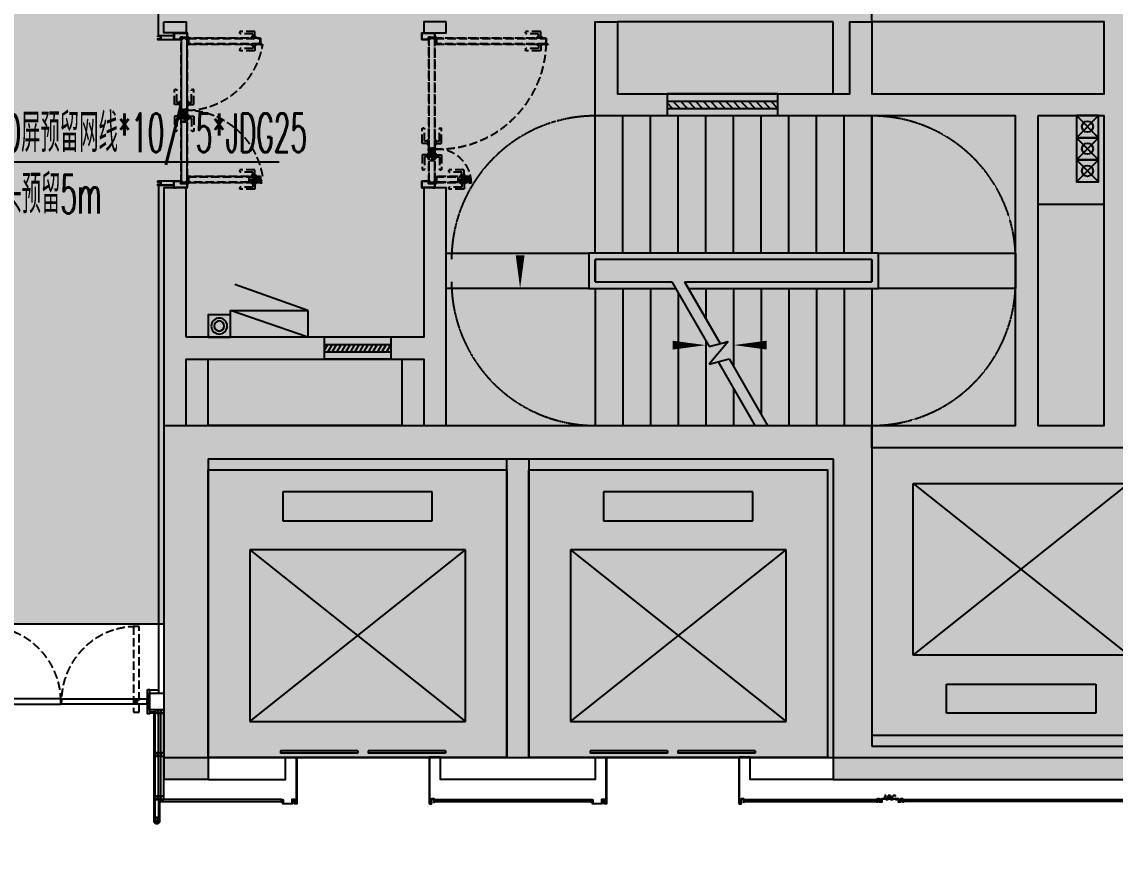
# Model space of a CAD drawing. Extents: x -284868 to 304789, y -137694 to 137894.
# Drawn here: x 268094 to 277979, y -96536 to -88938 of the extents above; entities that cross this region are included whole.
import ezdxf

# ---------------------------------------------------------------- set-up
doc = ezdxf.new("R2010")
doc.units = 0
doc.linetypes.add('DASH', pattern=[0.35, 0.25, -0.1])
doc.layers.get('0').update_dxf_attribs({"linetype": 'CONTINUOUS'})
for name, color, linetype in [('0-墙', 4, 'CONTINUOUS'), ('0-建筑柱体', 251, 'CONTINUOUS'), ('0-消防栓(给排水)', 9, 'CONTINUOUS'), ('0-电梯', 3, 'CONTINUOUS'), ('0-窗', 11, 'CONTINUOUS'), ('0-非设计区域', 251, 'CONTINUOUS'), ('1P-DOOR-门扇', 2, 'CONTINUOUS'), ('1P-DP-门套', 2, 'CONTINUOUS'), ('P-完成面', 42, 'CONTINUOUS'), ('P-平面楼梯', 3, 'CONTINUOUS'), ('P-门扇', 6, 'CONTINUOUS'), ('TEXT_照明_回路标注', 41, 'CONTINUOUS')]:
    doc.layers.add(name, color=color, linetype=linetype)
doc.styles.add('HZ_e', font='simplex.shx', dxfattribs={"width": 0.8, "bigfont": 'hztxt.shx'})
pattern_1 = [(45, (-0.1692, 11.7), (-1.12253, 1.12253), []), (135, (-0.1692, 11.7), (-1.12253, -1.12253), [])]
pattern_2 = [(225, (0.1692, 38.3), (1.12253, -1.12253), []), (315, (0.1692, 38.3), (1.12253, 1.12253), [])]

# ---------------------------------------------------------------- blocks, each defined once
blk = doc.blocks.new('213r5467')
for p, q in [((-90909.2, -260063), (-90909.2, -260325.5)), ((-89559.2, -260063), (-90909.2, -260063)), ((-89559.2, -260325.5), (-89559.2, -260063)), ((-90909.2, -260325.5), (-89559.2, -260325.5)), ((-91209.2, -260588), (-91209.2, -262138)), ((-89259.2, -260588), (-91209.2, -260588)), ((-91209.2, -260588), (-89259.2, -262138)), ((-91209.2, -262138), (-89259.2, -260588)), ((-89259.2, -262138), (-89259.2, -260588)), ((-91209.2, -262138), (-89259.2, -262138))]:
    blk.add_line(p, q)
blk.add_lwpolyline([(-88884.2, -262463), (-91584.2, -262463), (-91584.2, -259863), (-88884.2, -259863), (-88884.2, -262463)])
blk = doc.blocks.new('sgASGHHHH')
for points in [[(-108645.8, -911224), (-109045.8, -910924), (-109045.8, -914124), (-108645.8, -914124)], [(-109045.8, -910924), (-108645.8, -911224), (-102995.8, -911224), (-102645.8, -910924)], [(-102645.8, -910924), (-102995.8, -911224), (-102995.8, -914124), (-102645.8, -913824)], [(-102645.8, -913824), (-102995.8, -914124), (-94145.8, -914124), (-94645.8, -913824)]]:
    blk.add_hatch(color=256).paths.add_polyline_path(points)
at = {"color": 4}
for p, q in [((-109045.8, -910924), (-109045.8, -914124)), ((-109045.8, -910924), (-102645.8, -910924)), ((-102645.8, -910924), (-102645.8, -913824)), ((-108645.8, -911224), (-108645.8, -914124)), ((-108645.8, -911224), (-102995.8, -911224)), ((-102995.8, -911224), (-102995.8, -914124)), ((-102645.8, -913824), (-94645.8, -913824)), ((-108645.8, -914124), (-109045.8, -914124)), ((-102995.8, -914124), (-94145.8, -914124))]:
    blk.add_line(p, q, dxfattribs=at)
blk = doc.blocks.new('A$C10332E08')
for p, q in [((250, 0), (0, 250)), ((250, 250), (0, 0))]:
    blk.add_line(p, q)
blk.add_lwpolyline([(0, 250), (250, 250), (250, 0), (0, 0)], close=True)
blk = doc.blocks.new('A$C2AC726D9')
for centre in [(18999.9, -23250), (18999.9, -23450), (18999.9, -23650)]:
    blk.add_circle(centre, 50)
at = {"xscale": -0.8000000000000087, "yscale": 0.8000000000000087, "zscale": 0.8, "rotation": 90}
for p in [(19099.9, -23150), (19099.9, -23350), (19099.9, -23550)]:
    blk.add_blockref('A$C10332E08', p, dxfattribs=at)
blk = doc.blocks.new('A$C5B4E3DF6')
for p, q in [((0, 240), (-658.7, 476.9)), ((-700, 0), (-700, 240)), ((0, 0), (-700, 240)), ((-700, 240), (0, 240)), ((0, 240), (0, 0)), ((0, 0), (-700, 0))]:
    blk.add_line(p, q)
for points in [[(-700, 240), (-541.4, 498.1), (-398.1, 240)], [(-398.1, 240), (-239.5, 498.1), (-96.1, 240)], [(-700, 0), (-700, 240), (0, 0)]]:
    blk.add_solid(points)
blk = doc.blocks.new('A$C2E9C7AB1')
blk.add_lwpolyline([(-200, 0), (0, 0), (0, -200), (-200, -200)], close=True)
for radius in [72.3, 45.5]:
    blk.add_circle((-100, -100), radius)
blk = doc.blocks.new('A$C3F6147FC')
blk.add_blockref('A$C5B4E3DF6', (1300, 7700))
at = {"xscale": -1, "rotation": 270}
blk.add_blockref('A$C2E9C7AB1', (600, 7900), dxfattribs=at)
blk = doc.blocks.new('$WINLIB2D$00000039')
at = {"color": 0}
for points in [[(-0.5, 0.5), (-0.5, -0.5)], [(0.5, 0.5), (-0.5, 0.5)], [(0.5, -0.5), (0.5, 0.5)], [(-0.5, 0.1667), (0.5, 0.1667)], [(-0.3839, -0.1667), (-0.448, 0.1667)], [(-0.3159, -0.1667), (-0.38, 0.1667)], [(-0.2479, -0.1667), (-0.312, 0.1667)], [(-0.1799, -0.1667), (-0.244, 0.1667)], [(-0.1119, -0.1667), (-0.176, 0.1667)], [(-0.0439, -0.1667), (-0.108, 0.1667)], [(0.0241, -0.1667), (-0.04, 0.1667)], [(0.0921, -0.1667), (0.028, 0.1667)], [(0.16, -0.1667), (0.0959, 0.1667)], [(0.228, -0.1667), (0.1639, 0.1667)], [(0.296, -0.1667), (0.2319, 0.1667)], [(0.364, -0.1667), (0.2999, 0.1667)], [(0.432, -0.1667), (0.3679, 0.1667)], [(0.5, -0.1667), (0.4359, 0.1667)], [(-0.4519, -0.1667), (-0.5, 0.0836)], [(-0.5, -0.1667), (0.5, -0.1667)], [(0.5, -0.5), (-0.5, -0.5)]]:
    blk.add_lwpolyline(points, dxfattribs=at)
blk = doc.blocks.new('$DORLIB2D$00000127')
at = {"color": 0}
for points in [[(-0.5333, 0.7949), (-0.5333, 0.6904)], [(-0.0333, 0.7949), (-0.5333, 0.7949)], [(-0.0333, 0.7949), (-0.0333, 0.6904)], [(0.5333, 0.7949), (0.0333, 0.7949)], [(0.0333, 0.7949), (0.0333, 0.6904)], [(0.5333, 0.7949), (0.5333, 0.6904)], [(-0.0333, 0.6904), (-0.5333, 0.6904)], [(0.5333, 0.6904), (0.0333, 0.6904)], [(0.5, 0.5), (-0.5, 0.5)]]:
    blk.add_lwpolyline(points, dxfattribs=at)
blk = doc.blocks.new('A$C00a7c3ed')
for p, q in [((-3800, -1240), (-3800, 0)), ((-3550, -1240), (-3550, 0)), ((-3300, -1240), (-3300, 0)), ((-3050, -1240), (-3050, 0)), ((-2800, -1240), (-2800, 0)), ((-2550, -1240), (-2550, 0)), ((-2300, -1240), (-2300, 0)), ((-2050, -1240), (-2050, 0)), ((-1800, -1240), (-1800, 0)), ((-1550, -1240), (-1550, 0)), ((-1300, -1240), (-1300, 0)), ((-1300, 0), (-1300, -1240)), ((-3860, -1240), (-3860, -1560)), ((-1240, -1240), (-3860, -1240)), ((-1240, -1560), (-1240, -1240)), ((-1300, -1300), (-3800, -1300)), ((-3800, -1300), (-3800, -1500)), ((-1300, -1300), (-3800, -1300)), ((-3800, -1500), (-3800, -1300)), ((-1300, -1500), (-1300, -1300)), ((-1300, -1300), (-1300, -1500)), ((-3860, -1560), (-3073.4, -1560)), ((-3800, -1500), (-3108, -1500)), ((-3800, -1500), (-3108, -1500)), ((-3800, -1560), (-3800, -2800)), ((-3550, -1560), (-3550, -2800)), ((-3300, -1560), (-3300, -2800)), ((-3108, -1500), (-2769.9, -2085.6)), ((-2992.5, -1500), (-1300, -1500)), ((-2992.5, -1500), (-2669.9, -2058.8)), ((-2992.5, -1500), (-1300, -1500)), ((-2957.9, -1560), (-1240, -1560)), ((-2800, -1560), (-2800, -1833.5)), ((-2550, -1560), (-2550, -2266.5)), ((-2300, -1560), (-2300, -2699.5)), ((-2050, -1560), (-2050, -2800)), ((-1800, -1560), (-1800, -2800)), ((-1550, -1560), (-1550, -2800)), ((-1300, -1560), (-1300, -2800)), ((-1300, -1560), (-1300, -2800)), ((-3050, -1600.5), (-3050, -2800)), ((-2800, -2033.5), (-2800, -2800)), ((-2597.6, -2039.4), (-2770.5, -2245.5)), ((-2769.9, -2085.6), (-2597.6, -2039.4)), ((-2770.5, -2245.5), (-2590.1, -2197.1)), ((-2690.1, -2223.9), (-2357.5, -2800)), ((-2590.1, -2197.1), (-2242, -2800)), ((-2550, -2466.5), (-2550, -2800))]:
    blk.add_line(p, q)
at = {"linetype": 'DASH'}
for points in [[(-3800, 0, 0.414206), (-5100, -1300)], [(-1300, 0, -0.414214), (0, -1300)], [(-3800, -2800, -0.41422), (-5100, -1500)], [(-1300, -2800, 0.414214), (0, -1500)]]:
    blk.add_lwpolyline(points, format="xyb", dxfattribs=at)
for points in [[(-3925, -650, 0, 0, 0), (-604.2, -650, 0, 0, 0), (-604.2, -2072.6, 0, 0, 0), (-2550, -2072.6, 0, 80, 0), (-2250, -2072.6, 0, 0, 0)], [(-4480, -1147.5, 0, 0, 0), (-4480, -1560, 0, 80, 0), (-4480, -1260, 0, 0, 0)], [(-3925, -2073.2, 0, 0, 0), (-2800, -2073.2, 0, 80, 0), (-3100, -2073.2, 0, 0, 0)]]:
    blk.add_lwpolyline(points, format="xyseb")
for points in [[(-5150, -1240), (-3860, -1240), (-3860, -1560), (-5150, -1560)], [(-1240, -1240), (0, -1240), (0, -1560), (-1240, -1560)]]:
    blk.add_lwpolyline(points, close=True)
blk = doc.blocks.new('A$C7A304ED9')
at = {"linetype": 'DASH', "ltscale": 0.1}
for p, q in [((-50, 28.5), (50, -1.5)), ((50, 28.5), (-50, -1.5))]:
    blk.add_line(p, q, dxfattribs=at)
blk.add_lwpolyline([(120, -26.5), (120, -31.5), (115, -31.5), (115, -1.5), (95, -1.5), (95, -31.5), (75, -31.5), (75, -1.5), (-75, -1.5), (-75, -31.5), (-95, -31.5), (-95, -1.5), (-115, -1.5), (-115, -31.5), (-120, -31.5), (-120, -26.5), (-118.5, -26.5), (-118.5, -30), (-116.5, -30), (-116.5, 0), (-93.5, 0), (-93.5, -30), (-76.5, -30), (-76.5, 0), (76.5, 0), (76.5, -30), (93.5, -30), (93.5, 0), (116.5, 0), (116.5, -30), (118.5, -30), (118.5, -26.5), (120, -26.5)])
for points in [[(-50, -1.5), (50, -1.5), (50, 28.5), (-50, 28.5)], [(-60, -6.5), (60, -6.5), (60, -1.5), (-60, -1.5)]]:
    blk.add_lwpolyline(points, close=True, dxfattribs=at)
blk = doc.blocks.new('A$C611527F21')
h = blk.add_hatch(color=7)
h.dxf.hatch_style = 1
h.set_gradient(color1=(255, 255, 255), color2=(255, 255, 0), tint=1, name='CYLINDER')
h.paths.add_polyline_path([(1340, -405), (1340, -380), (1320, -380), (1320, -406), (1325, -410), (1335, -410)])
for points in [[(60, -375), (60, -405), (55, -405), (55, -400), (56.5, -400), (56.5, -403.5), (58.5, -403.5), (58.5, -373.5), (81.5, -373.5), (81.5, -418.5), (98.5, -418.5), (98.5, 0), (0, 0), (0, 1.5), (100, 1.5), (100, -420), (80, -420), (80, -375), (60, -375)], [(1438.5, -400), (1438.5, -403.5), (1436.5, -403.5), (1436.5, -383.5), (1423.5, -383.5), (1423.5, -418.5), (1341.5, -418.5), (1341.5, -378.5), (1318.5, -378.5), (1318.5, -418.5), (1301.5, -418.5), (1301.5, 0), (1400, 0), (1400, 1.5), (1300, 1.5), (1300, -420), (1320, -420), (1320, -380), (1340, -380), (1340, -420), (1425, -420), (1425, -385), (1435, -385), (1435, -405), (1440, -405), (1440, -400), (1438.5, -400)]]:
    blk.add_lwpolyline(points)
blk.add_lwpolyline([(1340, -405), (1340, -380), (1320, -380), (1320, -406), (1325, -410), (1335, -410)], close=True)
blk = doc.blocks.new('A$C612A7C51')
for p, q in [((0.2, 34.9), (2.5, 34.9)), ((0.2, 34.9), (0.2, -1.2)), ((2.5, 34.9), (2.5, -1.2)), ((0.2, -1.2), (0.6, -3.1))]:
    blk.add_line(p, q)
for centre, radius, start, end in [((1.4, -6.7), 5.62, 101.53696, 78.46304), ((1.4, -6.7), 3.75, 100.86771, 85.47503), ((3.5, -0.1), 3.43, 199.35235, 238.0625)]:
    blk.add_arc(centre, radius, start, end)
blk = doc.blocks.new('A$C46293241')
at = {"layer": '1P-DP-门套'}
h = blk.add_hatch(dxfattribs=at)
h.set_pattern_fill('ANSI37', color=8, scale=0.3, style=0)
h.set_pattern_definition([(45, (-55.7338, 55.9993), (-0.67352, 0.67352), []), (135, (-55.7338, 55.9993), (-0.67352, -0.67352), [])])
h.paths.add_polyline_path([(-44.4, 58), (-44.4, 56), (-55.7, 56), (-55.7, 58)])
h = blk.add_hatch(dxfattribs=at)
h.set_pattern_fill('ANSI37', color=8, scale=0.3, style=0)
h.set_pattern_definition([(45, (-40.75, 41.9725), (-0.67352, 0.67352), []), (135, (-40.75, 41.9725), (-0.67352, -0.67352), [])])
h.paths.add_polyline_path([(-38.7, 42), (-40.7, 42), (-40.7, 56.7), (-38.7, 56.7)])
at = {"layer": '1P-DP-门套', "color": 8}
for points in [[(-44.4, 58), (-44.4, 56), (-55.7, 56), (-55.7, 58)], [(-38.7, 42), (-40.7, 42), (-40.7, 56.7), (-38.7, 56.7)]]:
    blk.add_lwpolyline(points, close=True, dxfattribs=at)
at = {"layer": 'P-完成面'}
blk.add_lwpolyline([(-39.3, 40.1, 0.238815), (-38.7, 41.1), (-38.7, 58), (-60, 58), (-60, 120), (0, 120), (0, 100), (-1.2, 100), (-1.2, 118.8), (-58.8, 118.8), (-58.8, 59.2), (-37.5, 59.2), (-37.5, 40.5, -0.238815), (-38.1, 39.5), (-38.2, 39.4, 0.238815), (-38.7, 38.4), (-38.7, 1.2), (-1.2, 1.2), (-1.2, 20), (0, 20), (0, 0), (-39.9, 0), (-39.9, 39, -0.238815), (-39.4, 40), (-39.3, 40.1)], format="xyb", dxfattribs=at)
blk.add_lwpolyline([(-3.2, 113.6), (-1.2, 113.6), (-1.2, 5.6), (-3.2, 5.6)], close=True, dxfattribs=at)
blk = doc.blocks.new('A$C31043D8C')
at = {"layer": 'P-门扇', "color": 251, "linetype": 'DASH', "ltscale": 300}
for p, q in [((-25, 0), (-25, -6)), ((-25, 0), (25, 0)), ((25, 0), (25, -6)), ((-23, -8), (23, -8)), ((-10, -8), (-10, -55)), ((-5, -60), (122, -60)), ((10, -8), (10, -40)), ((10, -40), (122, -40)), ((127, -45), (127, -55))]:
    blk.add_line(p, q, dxfattribs=at)
for centre, radius, start, end in [((-23, -6), 2, 180, 270), ((-5, -55), 5, 180, 270), ((23, -6), 2, 270, 0), ((122, -45), 5, 0, 90), ((122, -55), 5, 270, 0)]:
    blk.add_arc(centre, radius, start, end, dxfattribs=at)
blk = doc.blocks.new('*U269')
at = {"layer": 'P-门扇', "linetype": 'DASH', "ltscale": 300}
h = blk.add_hatch(dxfattribs=at)
h.set_pattern_fill('ANSI37', color=251, scale=0.5, style=0)
h.set_pattern_definition(pattern_1)
h.paths.add_polyline_path([(2.3, 11.7), (2.3, 41.7), (-0.2, 41.7), (-0.2, 11.7)])
h = blk.add_hatch(dxfattribs=at)
h.set_pattern_fill('ANSI37', color=251, scale=0.2, style=0)
h.set_pattern_definition([(45, (657.35, 55.1438), (-0.449013, 0.449013), []), (135, (657.35, 55.1438), (-0.449013, -0.449013), [])])
h.paths.add_polyline_path([(657.4, 56), (669.3, 56), (669.3, 55.1), (657.4, 55.1)])
at = {"layer": 'P-门扇', "color": 251, "linetype": 'DASH', "ltscale": 300}
for points in [[(2.3, 11.7), (2.3, 41.7), (-0.2, 41.7), (-0.2, 11.7)], [(0.8, 54.2), (654.7, 54.2), (654.7, 51.2), (0.8, 51.2)], [(0.8, 3.8), (654.7, 3.8), (654.7, 0.8), (0.8, 0.8)], [(657.4, 56), (669.3, 56), (669.3, 55.1), (657.4, 55.1)]]:
    blk.add_lwpolyline(points, close=True, dxfattribs=at)
for points in [[(654.7, 57.6), (654.7, 0.8), (0.8, 0.8), (0.8, 10.8), (3.3, 10.8), (3.3, 24.1), (2.4, 24.1), (2.4, 11.6), (0, 11.6), (0, 0), (655.5, 0), (655.5, 56.8), (671.2, 56.8, 0.995191), (671.2, 57.6), (653.4, 57.6, 0.414214), (653.2, 57.4), (653.2, 55.2, -0.414214), (652.2, 54.2), (0.8, 54.2), (0.8, 42.5), (3.3, 42.5), (3.3, 24.2), (2.4, 24.2), (2.4, 41.8), (0, 41.8), (0, 55), (652.2, 55, 0.414214), (652.4, 55.2), (652.4, 57.4, -0.414214), (653.4, 58.4), (671.1, 58.4, -1), (671.2, 56), (657.4, 56), (657.4, 56.8)], [(6.5, 5), (19.8, 5), (19.8, 3.8), (19.8, 5), (6.5, 5, -0.414214), (6, 5.5), (6, 49.5, -0.414214), (6.5, 50), (19.8, 50), (19.8, 51.2), (6.5, 51.2, 0.414214), (4.8, 49.5), (4.8, 5.8, 0.414214), (6.8, 3.8), (19.8, 3.8)], [(651.4, 5), (638.2, 5), (638.2, 3.8), (638.2, 5), (651.4, 5, 0.414214), (652, 5.5), (652, 49.5, 0.414214), (651.4, 50), (638.2, 50), (638.2, 51.2), (651.4, 51.2, -0.414214), (653.2, 49.5), (653.2, 5.8, -0.414214), (651.1, 3.8), (638.2, 3.8)]]:
    blk.add_lwpolyline(points, format="xyb", dxfattribs=at)
at = {"layer": '1P-DOOR-门扇', "color": 8, "linetype": 'ByBlock', "rotation": 180}
blk.add_blockref('A$C31043D8C', (595.4, 55), dxfattribs=at)
at = {"layer": '1P-DOOR-门扇', "color": 8, "linetype": 'ByBlock', "xscale": -1}
blk.add_blockref('A$C31043D8C', (595.4, 0), dxfattribs=at)
blk = doc.blocks.new('*U270')
at = {"layer": 'P-门扇', "linetype": 'DASH', "ltscale": 300}
h = blk.add_hatch(dxfattribs=at)
h.set_pattern_fill('ANSI37', color=251, scale=0.5, style=0)
h.set_pattern_definition(pattern_1)
h.paths.add_polyline_path([(2.3, 11.7), (2.3, 41.7), (-0.2, 41.7), (-0.2, 11.7)])
h = blk.add_hatch(dxfattribs=at)
h.set_pattern_fill('ANSI37', color=251, scale=0.2, style=0)
h.set_pattern_definition([(45, (657.4896, 55.1438), (-0.449013, 0.449013), []), (135, (657.4896, 55.1438), (-0.449013, -0.449013), [])])
h.paths.add_polyline_path([(657.5, 56), (669.5, 56), (669.5, 55.1), (657.5, 55.1)])
at = {"layer": 'P-门扇', "color": 251, "linetype": 'DASH', "ltscale": 300}
for points in [[(2.3, 11.7), (2.3, 41.7), (-0.2, 41.7), (-0.2, 11.7)], [(0.8, 54.2), (654.8, 54.2), (654.8, 51.2), (0.8, 51.2)], [(0.8, 3.8), (654.8, 3.8), (654.8, 0.8), (0.8, 0.8)], [(657.5, 56), (669.5, 56), (669.5, 55.1), (657.5, 55.1)]]:
    blk.add_lwpolyline(points, close=True, dxfattribs=at)
for points in [[(654.8, 57.6), (654.8, 0.8), (0.8, 0.8), (0.8, 10.8), (3.3, 10.8), (3.3, 24.1), (2.4, 24.1), (2.4, 11.6), (0, 11.6), (0, 0), (655.6, 0), (655.6, 56.8), (671.3, 56.8, 0.995191), (671.3, 57.6), (653.5, 57.6, 0.414214), (653.3, 57.4), (653.3, 55.2, -0.414214), (652.3, 54.2), (0.8, 54.2), (0.8, 42.5), (3.3, 42.5), (3.3, 24.2), (2.4, 24.2), (2.4, 41.8), (0, 41.8), (0, 55), (652.3, 55, 0.414214), (652.5, 55.2), (652.5, 57.4, -0.414214), (653.5, 58.4), (671.3, 58.4, -1), (671.3, 56), (657.5, 56), (657.5, 56.8)], [(6.5, 5), (19.8, 5), (19.8, 3.8), (19.8, 5), (6.5, 5, -0.414214), (6, 5.5), (6, 49.5, -0.414214), (6.5, 50), (19.8, 50), (19.8, 51.2), (6.5, 51.2, 0.414214), (4.8, 49.5), (4.8, 5.8, 0.414214), (6.8, 3.8), (19.8, 3.8)], [(651.6, 5), (638.3, 5), (638.3, 3.8), (638.3, 5), (651.6, 5, 0.414214), (652.1, 5.5), (652.1, 49.5, 0.414214), (651.6, 50), (638.3, 50), (638.3, 51.2), (651.6, 51.2, -0.414214), (653.3, 49.5), (653.3, 5.8, -0.414214), (651.3, 3.8), (638.3, 3.8)]]:
    blk.add_lwpolyline(points, format="xyb", dxfattribs=at)
at = {"layer": '1P-DOOR-门扇', "color": 8, "linetype": 'ByBlock', "rotation": 180}
blk.add_blockref('A$C31043D8C', (595.6, 55), dxfattribs=at)
at = {"layer": '1P-DOOR-门扇', "color": 8, "linetype": 'ByBlock', "xscale": -1}
blk.add_blockref('A$C31043D8C', (595.6, 0), dxfattribs=at)
blk = doc.blocks.new('A$C0AC0499D')
at = {"layer": 'P-门扇', "color": 251, "linetype": 'DASH', "ltscale": 300}
for p, q in [((0, 6), (-12, 6)), ((-12, 4), (-12, 6)), ((-12, 4), (0, -6)), ((0, -10), (0, 10)), ((0, 10), (3, 10)), ((3, -10), (3, 10)), ((3, 8), (88, 8)), ((88, 8), (88, -8)), ((98.8, 0), (-13.9, 0)), ((-4, 0), (0, 0)), ((3, -10), (0, -10)), ((2, 0), (1.2, 0)), ((3, -8), (88, -8))]:
    blk.add_line(p, q, dxfattribs=at)
blk = doc.blocks.new('A$C6733057F')
at = {"layer": 'P-门扇', "color": 251, "linetype": 'DASH', "ltscale": 300}
blk.add_line((102.6, -21.2), (102.6, 21.2), dxfattribs=at)
for points in [[(3.5, 13.9), (102.6, 13.9), (102.6, -14.1), (3.5, -14.1)], [(3.5, 12.4), (101.1, 12.4), (101.1, -12.6), (3.5, -12.6)]]:
    blk.add_lwpolyline(points, dxfattribs=at)
at = {"layer": '1P-DOOR-门扇', "color": 8}
blk.add_blockref('A$C31043D8C', (60, -25), dxfattribs=at)
at = {"layer": 'P-门扇', "color": 251, "linetype": 'DASH', "ltscale": 300, "extrusion": (0, 0, -1), "zscale": -1, "rotation": 180}
blk.add_blockref('A$C0AC0499D', (0, 0), dxfattribs=at)
blk = doc.blocks.new('*U267')
at = {"layer": 'P-门扇', "linetype": 'DASH', "ltscale": 300}
h = blk.add_hatch(dxfattribs=at)
h.set_pattern_fill('ANSI37', color=251, scale=0.5, angle=180, style=0)
h.set_pattern_definition(pattern_2)
h.paths.add_polyline_path([(-2.3, 38.3), (-2.3, 8.3), (0.2, 8.3), (0.2, 38.3)])
h = blk.add_hatch(dxfattribs=at)
h.set_pattern_fill('ANSI37', color=251, scale=0.2, angle=180, style=0)
h.set_pattern_definition([(225, (-657.4896, -5.1438), (0.449013, -0.449013), []), (315, (-657.4896, -5.1438), (0.449013, 0.449013), [])])
h.paths.add_polyline_path([(-657.5, -6), (-669.5, -6), (-669.5, -5.1), (-657.5, -5.1)])
at = {"layer": 'P-门扇', "color": 251, "linetype": 'DASH', "ltscale": 300}
for points in [[(-654.8, -7.6), (-654.8, 49.2), (-0.8, 49.2), (-0.8, 39.2), (-3.3, 39.2), (-3.3, 25.9), (-2.4, 25.9), (-2.4, 38.4), (0, 38.4), (0, 50), (-655.6, 50), (-655.6, -6.8), (-671.3, -6.8, 0.995191), (-671.3, -7.6), (-653.5, -7.6, 0.414214), (-653.3, -7.4), (-653.3, -5.2, -0.414214), (-652.3, -4.2), (-0.8, -4.2), (-0.8, 7.5), (-3.3, 7.5), (-3.3, 25.8), (-2.4, 25.8), (-2.4, 8.2), (0, 8.2), (0, -5), (-652.3, -5, 0.414214), (-652.5, -5.2), (-652.5, -7.4, -0.414214), (-653.5, -8.4), (-671.3, -8.4, -1), (-671.3, -6), (-657.5, -6), (-657.5, -6.8)], [(-651.6, 45), (-638.3, 45), (-638.3, 46.2), (-638.3, 45), (-651.6, 45, 0.414214), (-652.1, 44.5), (-652.1, 0.5, 0.414214), (-651.6, 0), (-638.3, 0), (-638.3, -1.2), (-651.6, -1.2, -0.414214), (-653.3, 0.5), (-653.3, 44.2, -0.414214), (-651.3, 46.2), (-638.3, 46.2)], [(-6.5, 45), (-19.8, 45), (-19.8, 46.2), (-19.8, 45), (-6.5, 45, -0.414214), (-6, 44.5), (-6, 0.5, -0.414214), (-6.5, 0), (-19.8, 0), (-19.8, -1.2), (-6.5, -1.2, 0.414214), (-4.8, 0.5), (-4.8, 44.2, 0.414214), (-6.8, 46.2), (-19.8, 46.2)]]:
    blk.add_lwpolyline(points, format="xyb", dxfattribs=at)
for points in [[(-0.8, 46.2), (-654.8, 46.2), (-654.8, 49.2), (-0.8, 49.2)], [(-2.3, 38.3), (-2.3, 8.3), (0.2, 8.3), (0.2, 38.3)], [(-657.5, -6), (-669.5, -6), (-669.5, -5.1), (-657.5, -5.1)], [(-0.8, -4.2), (-654.8, -4.2), (-654.8, -1.2), (-0.8, -1.2)]]:
    blk.add_lwpolyline(points, close=True, dxfattribs=at)
at = {"layer": 'P-门扇', "color": 251, "linetype": 'DASH', "ltscale": 300, "extrusion": (0, 0, -1), "zscale": -1, "rotation": 180}
blk.add_blockref('A$C31043D8C', (595.6, 50), dxfattribs=at)
at = {"layer": 'P-门扇', "color": 251, "linetype": 'DASH', "ltscale": 300}
blk.add_blockref('A$C6733057F', (-655.6, 20), dxfattribs=at)
blk = doc.blocks.new('*U268')
at = {"layer": 'P-门扇', "linetype": 'DASH', "ltscale": 300}
h = blk.add_hatch(dxfattribs=at)
h.set_pattern_fill('ANSI37', color=251, scale=0.5, angle=180, style=0)
h.set_pattern_definition(pattern_2)
h.paths.add_polyline_path([(-2.3, 38.3), (-2.3, 8.3), (0.2, 8.3), (0.2, 38.3)])
h = blk.add_hatch(dxfattribs=at)
h.set_pattern_fill('ANSI37', color=251, scale=0.2, angle=180, style=0)
h.set_pattern_definition([(225, (-657.35, -5.1438), (0.449013, -0.449013), []), (315, (-657.35, -5.1438), (0.449013, 0.449013), [])])
h.paths.add_polyline_path([(-657.4, -6), (-669.3, -6), (-669.3, -5.1), (-657.4, -5.1)])
at = {"layer": 'P-门扇', "color": 251, "linetype": 'DASH', "ltscale": 300}
for points in [[(-654.7, -7.6), (-654.7, 49.2), (-0.8, 49.2), (-0.8, 39.2), (-3.3, 39.2), (-3.3, 25.9), (-2.4, 25.9), (-2.4, 38.4), (0, 38.4), (0, 50), (-655.5, 50), (-655.5, -6.8), (-671.2, -6.8, 0.995191), (-671.2, -7.6), (-653.4, -7.6, 0.414214), (-653.2, -7.4), (-653.2, -5.2, -0.414214), (-652.2, -4.2), (-0.8, -4.2), (-0.8, 7.5), (-3.3, 7.5), (-3.3, 25.8), (-2.4, 25.8), (-2.4, 8.2), (0, 8.2), (0, -5), (-652.2, -5, 0.414214), (-652.4, -5.2), (-652.4, -7.4, -0.414214), (-653.4, -8.4), (-671.1, -8.4, -1), (-671.2, -6), (-657.4, -6), (-657.4, -6.8)], [(-651.5, 45), (-638.2, 45), (-638.2, 46.2), (-638.2, 45), (-651.5, 45, 0.414214), (-652, 44.5), (-652, 0.5, 0.414214), (-651.5, 0), (-638.2, 0), (-638.2, -1.2), (-651.5, -1.2, -0.414214), (-653.2, 0.5), (-653.2, 44.2, -0.414214), (-651.2, 46.2), (-638.2, 46.2)], [(-6.5, 45), (-19.8, 45), (-19.8, 46.2), (-19.8, 45), (-6.5, 45, -0.414214), (-6, 44.5), (-6, 0.5, -0.414214), (-6.5, 0), (-19.8, 0), (-19.8, -1.2), (-6.5, -1.2, 0.414214), (-4.8, 0.5), (-4.8, 44.2, 0.414214), (-6.8, 46.2), (-19.8, 46.2)]]:
    blk.add_lwpolyline(points, format="xyb", dxfattribs=at)
for points in [[(-0.8, 46.2), (-654.7, 46.2), (-654.7, 49.2), (-0.8, 49.2)], [(-2.3, 38.3), (-2.3, 8.3), (0.2, 8.3), (0.2, 38.3)], [(-657.4, -6), (-669.3, -6), (-669.3, -5.1), (-657.4, -5.1)], [(-0.8, -4.2), (-654.7, -4.2), (-654.7, -1.2), (-0.8, -1.2)]]:
    blk.add_lwpolyline(points, close=True, dxfattribs=at)
at = {"layer": 'P-门扇', "color": 251, "linetype": 'DASH', "ltscale": 300, "extrusion": (0, 0, -1), "zscale": -1, "rotation": 180}
blk.add_blockref('A$C31043D8C', (595.5, 50), dxfattribs=at)
at = {"layer": 'P-门扇', "color": 251, "linetype": 'DASH', "ltscale": 300}
blk.add_blockref('A$C6733057F', (-655.5, 20), dxfattribs=at)
blk = doc.blocks.new('*U277')
at = {"layer": 'P-门扇', "linetype": 'DASH', "ltscale": 300}
h = blk.add_hatch(dxfattribs=at)
h.set_pattern_fill('ANSI37', color=251, scale=0.5, style=0)
h.set_pattern_definition(pattern_1)
h.paths.add_polyline_path([(2.3, 11.7), (2.3, 41.7), (-0.2, 41.7), (-0.2, 11.7)])
h = blk.add_hatch(dxfattribs=at)
h.set_pattern_fill('ANSI37', color=251, scale=0.2, style=0)
h.set_pattern_definition([(45, (1001.9, 55.1438), (-0.449013, 0.449013), []), (135, (1001.9, 55.1438), (-0.449013, -0.449013), [])])
h.paths.add_polyline_path([(1001.9, 56), (1013.9, 56), (1013.9, 55.1), (1001.9, 55.1)])
at = {"layer": 'P-门扇', "color": 251, "linetype": 'DASH', "ltscale": 300}
for points in [[(2.3, 11.7), (2.3, 41.7), (-0.2, 41.7), (-0.2, 11.7)], [(0.8, 54.2), (999.2, 54.2), (999.2, 51.2), (0.8, 51.2)], [(0.8, 3.8), (999.2, 3.8), (999.2, 0.8), (0.8, 0.8)], [(1001.9, 56), (1013.9, 56), (1013.9, 55.1), (1001.9, 55.1)]]:
    blk.add_lwpolyline(points, close=True, dxfattribs=at)
for points in [[(999.2, 57.6), (999.2, 0.8), (0.8, 0.8), (0.8, 10.8), (3.3, 10.8), (3.3, 24.1), (2.4, 24.1), (2.4, 11.6), (0, 11.6), (0, 0), (1000, 0), (1000, 56.8), (1015.7, 56.8, 0.995191), (1015.7, 57.6), (997.9, 57.6, 0.414214), (997.7, 57.4), (997.7, 55.2, -0.414214), (996.7, 54.2), (0.8, 54.2), (0.8, 42.5), (3.3, 42.5), (3.3, 24.2), (2.4, 24.2), (2.4, 41.8), (0, 41.8), (0, 55), (996.7, 55, 0.414214), (996.9, 55.2), (996.9, 57.4, -0.414214), (997.9, 58.4), (1015.7, 58.4, -1), (1015.7, 56), (1001.9, 56), (1001.9, 56.8)], [(6.5, 5), (19.8, 5), (19.8, 3.8), (19.8, 5), (6.5, 5, -0.414214), (6, 5.5), (6, 49.5, -0.414214), (6.5, 50), (19.8, 50), (19.8, 51.2), (6.5, 51.2, 0.414214), (4.8, 49.5), (4.8, 5.8, 0.414214), (6.8, 3.8), (19.8, 3.8)], [(996, 5), (982.7, 5), (982.7, 3.8), (982.7, 5), (996, 5, 0.414214), (996.5, 5.5), (996.5, 49.5, 0.414214), (996, 50), (982.7, 50), (982.7, 51.2), (996, 51.2, -0.414214), (997.7, 49.5), (997.7, 5.8, -0.414214), (995.7, 3.8), (982.7, 3.8)]]:
    blk.add_lwpolyline(points, format="xyb", dxfattribs=at)
at = {"layer": '1P-DOOR-门扇', "color": 8, "linetype": 'ByBlock', "rotation": 180}
blk.add_blockref('A$C31043D8C', (940, 55), dxfattribs=at)
at = {"layer": '1P-DOOR-门扇', "color": 8, "linetype": 'ByBlock', "xscale": -1}
blk.add_blockref('A$C31043D8C', (940, 0), dxfattribs=at)
blk = doc.blocks.new('*U278')
at = {"layer": 'P-门扇', "linetype": 'DASH', "ltscale": 300}
h = blk.add_hatch(dxfattribs=at)
h.set_pattern_fill('ANSI37', color=251, scale=0.5, style=0)
h.set_pattern_definition(pattern_1)
h.paths.add_polyline_path([(2.3, 11.7), (2.3, 41.7), (-0.2, 41.7), (-0.2, 11.7)])
h = blk.add_hatch(dxfattribs=at)
h.set_pattern_fill('ANSI37', color=251, scale=0.2, style=0)
h.set_pattern_definition([(45, (1007.4888, 55.1438), (-0.449013, 0.449013), []), (135, (1007.4888, 55.1438), (-0.449013, -0.449013), [])])
h.paths.add_polyline_path([(1007.5, 56), (1019.5, 56), (1019.5, 55.1), (1007.5, 55.1)])
at = {"layer": 'P-门扇', "color": 251, "linetype": 'DASH', "ltscale": 300}
for points in [[(2.3, 11.7), (2.3, 41.7), (-0.2, 41.7), (-0.2, 11.7)], [(0.8, 54.2), (1004.8, 54.2), (1004.8, 51.2), (0.8, 51.2)], [(0.8, 3.8), (1004.8, 3.8), (1004.8, 0.8), (0.8, 0.8)], [(1007.5, 56), (1019.5, 56), (1019.5, 55.1), (1007.5, 55.1)]]:
    blk.add_lwpolyline(points, close=True, dxfattribs=at)
for points in [[(1004.8, 57.6), (1004.8, 0.8), (0.8, 0.8), (0.8, 10.8), (3.3, 10.8), (3.3, 24.1), (2.4, 24.1), (2.4, 11.6), (0, 11.6), (0, 0), (1005.6, 0), (1005.6, 56.8), (1021.3, 56.8, 0.995191), (1021.3, 57.6), (1003.5, 57.6, 0.414214), (1003.3, 57.4), (1003.3, 55.2, -0.414214), (1002.3, 54.2), (0.8, 54.2), (0.8, 42.5), (3.3, 42.5), (3.3, 24.2), (2.4, 24.2), (2.4, 41.8), (0, 41.8), (0, 55), (1002.3, 55, 0.414214), (1002.5, 55.2), (1002.5, 57.4, -0.414214), (1003.5, 58.4), (1021.3, 58.4, -1), (1021.3, 56), (1007.5, 56), (1007.5, 56.8)], [(6.5, 5), (19.8, 5), (19.8, 3.8), (19.8, 5), (6.5, 5, -0.414214), (6, 5.5), (6, 49.5, -0.414214), (6.5, 50), (19.8, 50), (19.8, 51.2), (6.5, 51.2, 0.414214), (4.8, 49.5), (4.8, 5.8, 0.414214), (6.8, 3.8), (19.8, 3.8)], [(1001.6, 5), (988.3, 5), (988.3, 3.8), (988.3, 5), (1001.6, 5, 0.414214), (1002.1, 5.5), (1002.1, 49.5, 0.414214), (1001.6, 50), (988.3, 50), (988.3, 51.2), (1001.6, 51.2, -0.414214), (1003.3, 49.5), (1003.3, 5.8, -0.414214), (1001.3, 3.8), (988.3, 3.8)]]:
    blk.add_lwpolyline(points, format="xyb", dxfattribs=at)
at = {"layer": '1P-DOOR-门扇', "color": 8, "linetype": 'ByBlock', "rotation": 180}
blk.add_blockref('A$C31043D8C', (945.6, 55), dxfattribs=at)
at = {"layer": '1P-DOOR-门扇', "color": 8, "linetype": 'ByBlock', "xscale": -1}
blk.add_blockref('A$C31043D8C', (945.6, 0), dxfattribs=at)
blk = doc.blocks.new('*U279')
at = {"layer": 'P-门扇', "linetype": 'DASH', "ltscale": 300}
h = blk.add_hatch(dxfattribs=at)
h.set_pattern_fill('ANSI37', color=251, scale=0.5, angle=180, style=0)
h.set_pattern_definition(pattern_2)
h.paths.add_polyline_path([(-2.3, 38.3), (-2.3, 8.3), (0.2, 8.3), (0.2, 38.3)])
h = blk.add_hatch(dxfattribs=at)
h.set_pattern_fill('ANSI37', color=251, scale=0.2, angle=180, style=0)
h.set_pattern_definition([(225, (-307.4904, -5.1438), (0.449013, -0.449013), []), (315, (-307.4904, -5.1438), (0.449013, 0.449013), [])])
h.paths.add_polyline_path([(-307.5, -6), (-319.5, -6), (-319.5, -5.1), (-307.5, -5.1)])
at = {"layer": 'P-门扇', "color": 251, "linetype": 'DASH', "ltscale": 300}
for points in [[(-304.8, -7.6), (-304.8, 49.2), (-0.8, 49.2), (-0.8, 39.2), (-3.3, 39.2), (-3.3, 25.9), (-2.4, 25.9), (-2.4, 38.4), (0, 38.4), (0, 50), (-305.6, 50), (-305.6, -6.8), (-321.3, -6.8, 0.995191), (-321.3, -7.6), (-303.5, -7.6, 0.414214), (-303.3, -7.4), (-303.3, -5.2, -0.414214), (-302.3, -4.2), (-0.8, -4.2), (-0.8, 7.5), (-3.3, 7.5), (-3.3, 25.8), (-2.4, 25.8), (-2.4, 8.2), (0, 8.2), (0, -5), (-302.3, -5, 0.414214), (-302.5, -5.2), (-302.5, -7.4, -0.414214), (-303.5, -8.4), (-321.3, -8.4, -1), (-321.3, -6), (-307.5, -6), (-307.5, -6.8)], [(-301.6, 45), (-288.3, 45), (-288.3, 46.2), (-288.3, 45), (-301.6, 45, 0.414214), (-302.1, 44.5), (-302.1, 0.5, 0.414214), (-301.6, 0), (-288.3, 0), (-288.3, -1.2), (-301.6, -1.2, -0.414214), (-303.3, 0.5), (-303.3, 44.2, -0.414214), (-301.3, 46.2), (-288.3, 46.2)], [(-6.5, 45), (-19.8, 45), (-19.8, 46.2), (-19.8, 45), (-6.5, 45, -0.414214), (-6, 44.5), (-6, 0.5, -0.414214), (-6.5, 0), (-19.8, 0), (-19.8, -1.2), (-6.5, -1.2, 0.414214), (-4.8, 0.5), (-4.8, 44.2, 0.414214), (-6.8, 46.2), (-19.8, 46.2)]]:
    blk.add_lwpolyline(points, format="xyb", dxfattribs=at)
for points in [[(-0.8, 46.2), (-304.8, 46.2), (-304.8, 49.2), (-0.8, 49.2)], [(-2.3, 38.3), (-2.3, 8.3), (0.2, 8.3), (0.2, 38.3)], [(-307.5, -6), (-319.5, -6), (-319.5, -5.1), (-307.5, -5.1)], [(-0.8, -4.2), (-304.8, -4.2), (-304.8, -1.2), (-0.8, -1.2)]]:
    blk.add_lwpolyline(points, close=True, dxfattribs=at)
at = {"layer": 'P-门扇', "color": 251, "linetype": 'DASH', "ltscale": 300, "extrusion": (0, 0, -1), "zscale": -1, "rotation": 180}
blk.add_blockref('A$C31043D8C', (245.6, 50), dxfattribs=at)
at = {"layer": 'P-门扇', "color": 251, "linetype": 'DASH', "ltscale": 300}
blk.add_blockref('A$C6733057F', (-305.6, 20), dxfattribs=at)
blk = doc.blocks.new('*U276')
at = {"layer": 'P-门扇', "linetype": 'DASH', "ltscale": 300}
h = blk.add_hatch(dxfattribs=at)
h.set_pattern_fill('ANSI37', color=251, scale=0.5, angle=180, style=0)
h.set_pattern_definition(pattern_2)
h.paths.add_polyline_path([(-2.3, 38.3), (-2.3, 8.3), (0.2, 8.3), (0.2, 38.3)])
h = blk.add_hatch(dxfattribs=at)
h.set_pattern_fill('ANSI37', color=251, scale=0.2, angle=180, style=0)
h.set_pattern_definition([(225, (-307.9, -5.1438), (0.449013, -0.449013), []), (315, (-307.9, -5.1438), (0.449013, 0.449013), [])])
h.paths.add_polyline_path([(-307.9, -6), (-319.9, -6), (-319.9, -5.1), (-307.9, -5.1)])
at = {"layer": 'P-门扇', "color": 251, "linetype": 'DASH', "ltscale": 300}
for points in [[(-305.2, -7.6), (-305.2, 49.2), (-0.8, 49.2), (-0.8, 39.2), (-3.3, 39.2), (-3.3, 25.9), (-2.4, 25.9), (-2.4, 38.4), (0, 38.4), (0, 50), (-306, 50), (-306, -6.8), (-321.7, -6.8, 0.995191), (-321.7, -7.6), (-303.9, -7.6, 0.414214), (-303.7, -7.4), (-303.7, -5.2, -0.414214), (-302.7, -4.2), (-0.8, -4.2), (-0.8, 7.5), (-3.3, 7.5), (-3.3, 25.8), (-2.4, 25.8), (-2.4, 8.2), (0, 8.2), (0, -5), (-302.7, -5, 0.414214), (-302.9, -5.2), (-302.9, -7.4, -0.414214), (-303.9, -8.4), (-321.7, -8.4, -1), (-321.7, -6), (-307.9, -6), (-307.9, -6.8)], [(-302, 45), (-288.7, 45), (-288.7, 46.2), (-288.7, 45), (-302, 45, 0.414214), (-302.5, 44.5), (-302.5, 0.5, 0.414214), (-302, 0), (-288.7, 0), (-288.7, -1.2), (-302, -1.2, -0.414214), (-303.7, 0.5), (-303.7, 44.2, -0.414214), (-301.7, 46.2), (-288.7, 46.2)], [(-6.5, 45), (-19.8, 45), (-19.8, 46.2), (-19.8, 45), (-6.5, 45, -0.414214), (-6, 44.5), (-6, 0.5, -0.414214), (-6.5, 0), (-19.8, 0), (-19.8, -1.2), (-6.5, -1.2, 0.414214), (-4.8, 0.5), (-4.8, 44.2, 0.414214), (-6.8, 46.2), (-19.8, 46.2)]]:
    blk.add_lwpolyline(points, format="xyb", dxfattribs=at)
for points in [[(-0.8, 46.2), (-305.2, 46.2), (-305.2, 49.2), (-0.8, 49.2)], [(-2.3, 38.3), (-2.3, 8.3), (0.2, 8.3), (0.2, 38.3)], [(-307.9, -6), (-319.9, -6), (-319.9, -5.1), (-307.9, -5.1)], [(-0.8, -4.2), (-305.2, -4.2), (-305.2, -1.2), (-0.8, -1.2)]]:
    blk.add_lwpolyline(points, close=True, dxfattribs=at)
at = {"layer": 'P-门扇', "color": 251, "linetype": 'DASH', "ltscale": 300, "extrusion": (0, 0, -1), "zscale": -1, "rotation": 180}
blk.add_blockref('A$C31043D8C', (246, 50), dxfattribs=at)
at = {"layer": 'P-门扇', "color": 251, "linetype": 'DASH', "ltscale": 300}
blk.add_blockref('A$C6733057F', (-306, 20), dxfattribs=at)
blk = doc.blocks.new('A$Ccb2b344d')
at = {"layer": 'P-完成面', "color": 251}
for points in [[(0, 0), (30, 0), (30, 30), (0, 30)], [(2, 2), (28, 2), (28, 28), (2, 28)]]:
    blk.add_lwpolyline(points, close=True, dxfattribs=at)

msp = doc.modelspace()

# ---------------------------------------------------------------- hatches: boundary and pattern name
at = {"layer": '0-非设计区域', "ltscale": 3}
h = msp.add_hatch(dxfattribs=at)
h.set_pattern_fill('ANGLE', color=256, scale=100)
h.set_pattern_definition([(0, (-155771.8, 278012.8), (0, 698.5), [508, -190.5]), (90, (-155771.8, 278012.8), (-698.5, 4e-14), [508, -190.5])])
h.paths.add_polyline_path([(269879.1, -67385.8), (269879.1, -75488.5), (267579.1, -75488.5), (267579.1, -94382), (269379.1, -94382), (269379.1, -95588.5), (278979.1, -95588.5), (278979.1, -99388.5), (275429.1, -99388.5), (275429.1, -99688.5), (269379.1, -99688.5), (269379.1, -103688.5), (278379.1, -103688.5), (278379.1, -106368.5), (283679.1, -106368.5), (283679.1, -117135.8), (284529.1, -117135.8), (284529.1, -118589), (295529.5, -118589), (295529.5, -65088), (284529.1, -65088), (284529.1, -67385.8), (283029.1, -67385.8), (283029.1, -65088.5), (270529.1, -65088.5), (270529.1, -67385.8)])

# ---------------------------------------------------------------- linework, layer by layer
at = {"layer": '0-墙'}
for points in [[(278479.1, -92788.5), (275779.1, -92788.5), (275779.1, -92588.5), (277079.1, -92588.5), (277079.1, -89788.5), (273279.1, -89788.5), (273279.1, -88938.5), (273479.1, -88938.5), (273479.1, -89588.5), (275579.1, -89588.5), (275579.1, -88938.5), (275779.1, -88938.5), (275779.1, -89588.5), (277879.1, -89588.5), (277879.1, -88938.5), (275779.1, -88938.5), (275779.1, -88738.5), (278479.1, -88738.5)], [(269579.1, -91788.5), (269579.1, -90438.5), (269379.1, -90438.5), (269379.1, -92588.5), (269579.1, -92588.5), (269579.1, -91988.5), (271729.1, -91988.5), (271729.1, -92588.5), (271929.1, -92588.5), (271929.1, -90438.5), (271729.1, -90438.5), (271729.1, -91788.5), (269579.1, -91788.5)], [(272679.1, -95588.5), (273279.1, -95588.5), (273279.1, -95788.5), (271879.1, -95788.5), (271879.1, -95588.5), (272479.1, -95588.5), (272479.1, -92888.5), (272679.1, -92888.5), (272679.1, -95588.5)]]:
    msp.add_lwpolyline(points, dxfattribs=at)
for points in [[(269379.1, -88938.5), (269579.1, -88938.5), (269579.1, -89038.5), (269379.1, -89038.5)], [(271929.1, -88938.5), (271729.1, -88938.5), (271729.1, -89038.5), (271929.1, -89038.5)], [(277279.1, -89788.5), (277279.1, -92588.5), (277879.1, -92588.5), (277879.1, -89788.5)], [(269779.1, -95788.5), (270479.1, -95788.5), (270479.1, -95588.5), (269779.1, -95588.5)], [(275429.1, -95788.5), (274679.1, -95788.5), (274679.1, -95588.5), (275429.1, -95588.5)]]:
    msp.add_lwpolyline(points, close=True, dxfattribs=at)
at = {"layer": '0-墙', "color": 251}
for points in [[(275429.1, -88938.5), (273479.1, -88938.5), (273479.1, -89588.5), (275429.1, -89588.5)], [(277279.1, -92588.5), (277879.1, -92588.5), (277879.1, -90588.5), (277279.1, -90588.5)], [(269779.1, -91988.5), (271529.1, -91988.5), (271529.1, -92588.5), (269779.1, -92588.5)]]:
    msp.add_lwpolyline(points, close=True, dxfattribs=at)
at = {"layer": '0-墙', "ltscale": 3}
msp.add_lwpolyline([(269379.1, -95008.5), (269379.1, -95158.5), (269249.1, -95158.5), (269249.1, -95008.5)], close=True, dxfattribs=at)
at = {"layer": '0-墙', "color": 251}
for points in [[(273479.1, -89588.5), (273479.1, -88938.5), (273671.9, -89087.7), (275429.1, -88938.5)], [(275779.1, -89588.5), (275779.1, -88938.5), (276006.2, -89087.7), (277879.1, -88938.5)], [(277279.1, -92588.5), (277279.1, -90588.5), (277418.1, -90791.6), (277879.1, -90588.5)], [(269779.1, -92588.5), (269779.1, -91988.5), (269971.9, -92137.7), (271529.1, -91988.5)]]:
    msp.add_solid(points, dxfattribs=at)
at = {"layer": '0-非设计区域', "ltscale": 3}
msp.add_lwpolyline([(295529.5, -118589), (295529.5, -65088), (284529.1, -65088), (284529.1, -67385.8), (283029.1, -67385.8), (283029.1, -65088.5), (270529.1, -65088.5), (270529.1, -67385.8), (269879.1, -67385.8), (269879.1, -75488.5), (267579.1, -75488.5), (267579.1, -94382), (269379.1, -94382), (269379.1, -95588.5), (278979.1, -95588.5), (278979.1, -99388.5)], dxfattribs=at)
at = {"layer": 'P-完成面'}
msp.add_line((269249.1, -94978.5), (269329.1, -94978.5), dxfattribs=at)
at = {"layer": 'P-完成面', "color": 251, "ltscale": 3}
msp.add_line((269379.1, -95938.5), (269379.1, -95188.5), dxfattribs=at)
at = {"layer": 'P-完成面'}
for points in [[(269329.1, -89063.5), (269329.1, -83838.5)], [(269329.1, -90413.5), (269329.1, -95008.5)], [(269337.9, -95988.5), (270442.6, -95988.5), (270442.6, -95968.5), (269337.9, -95968.5), (269337.9, -95988.5)], [(271820.6, -95988.5), (271820.6, -95968.5), (273242.6, -95968.5), (273242.6, -95988.5)], [(271820.6, -95988.5), (273242.6, -95988.5), (273242.6, -95982.5)], [(274620.6, -95988.5), (274620.6, -95968.5), (275827.6, -95968.5), (275827.6, -95988.5)], [(274620.6, -95988.5), (275827.6, -95988.5), (275827.6, -95982.5)], [(276060.6, -95988.5), (276060.6, -95968.5), (278467.6, -95968.5), (278467.6, -95988.5)], [(278467.6, -95988.5), (276060.6, -95988.5)]]:
    msp.add_lwpolyline(points, dxfattribs=at)
for points in [[(269319.1, -89063.5), (269319.1, -89068.5), (269349.1, -89068.5), (269349.1, -89093.5), (269319.1, -89093.5), (269319.1, -89098.5), (269469.1, -89098.5), (269469.1, -89063.5)], [(269320.6, -89065), (269320.6, -89067), (269350.6, -89067), (269350.6, -89095), (269320.6, -89095), (269320.6, -89097), (269467.6, -89097), (269467.6, -89065)], [(269469.1, -89098.5), (269469.1, -89093.5), (269469.1, -89093.5), (269469.1, -89098.5)], [(269319.1, -90378.5), (269319.1, -90383.5), (269349.1, -90383.5), (269349.1, -90408.5), (269319.1, -90408.5), (269319.1, -90413.5), (269469.1, -90413.5), (269469.1, -90378.5)], [(269320.6, -90380), (269320.6, -90382), (269350.6, -90382), (269350.6, -90410), (269320.6, -90410), (269320.6, -90412), (269467.6, -90412), (269467.6, -90380)], [(269229.1, -94973.5), (269249.1, -94973.5), (269249.1, -95193.5), (269229.1, -95193.5)]]:
    msp.add_lwpolyline(points, close=True, dxfattribs=at)
at = {"layer": 'P-完成面', "color": 251}
msp.add_lwpolyline([(269249.1, -95187.3), (269290.3, -95187.3), (269290.3, -96163.5, 0.414214), (269314.1, -96187.3, 0.414214), (269337.9, -96163.5), (269337.9, -95968.5), (269329.1, -95968.5), (269329.1, -96163.5, -0.414214), (269314.1, -96178.5, -0.414214), (269299.1, -96163.5), (269299.1, -95178.5), (269249.1, -95178.5)], format="xyb", dxfattribs=at)
at = {"layer": 'P-完成面'}
msp.add_lwpolyline([(269339.1, -95988.5), (269339.1, -96163.5, -0.414214), (269314.1, -96188.5), (269314.1, -96188.5, -0.414214), (269289.1, -96163.5), (269289.1, -95188.5), (269249.1, -95188.5)], format="xyb", dxfattribs=at)
at = {"layer": 'P-完成面', "color": 251, "ltscale": 3}
msp.add_lwpolyline([(269329.1, -95188.5), (269349.1, -95188.5), (269349.1, -95938.5), (269329.1, -95938.5)], close=True, dxfattribs=at)
at = {"layer": 'P-完成面', "color": 251}
for points in [[(269329.1, -95548.5), (269349.1, -95548.5), (269349.1, -95578.5), (269329.1, -95578.5)], [(269329.1, -95938.5), (269349.1, -95938.5), (269349.1, -95968.5), (269329.1, -95968.5)]]:
    msp.add_lwpolyline(points, close=True, dxfattribs=at)
at = {"layer": 'P-门扇', "color": 251}
for p, q in [((269141.1, -95083.5), (269117.1, -95083.5)), ((269129.1, -95071.5), (269129.1, -95095.5))]:
    msp.add_line(p, q, dxfattribs=at)
at = {"layer": 'P-门扇', "color": 251, "linetype": 'DASH', "ltscale": 300}
msp.add_lwpolyline([(269154.1, -95178.5), (269154.1, -94406), (269104.1, -94406), (269104.1, -95178.5)], close=True, dxfattribs=at)
at = {"layer": 'P-门扇'}
for points in [[(267674.1, -95058.5), (267674.1, -95108.5), (268446.6, -95108.5), (268446.6, -95058.5)], [(269224.1, -95058.5), (269224.1, -95108.5), (268451.6, -95108.5), (268451.6, -95058.5)]]:
    msp.add_lwpolyline(points, close=True, dxfattribs=at)
at = {"layer": 'P-门扇', "color": 251}
msp.add_circle((269129.1, -95083.5), 10, dxfattribs=at)
at = {"layer": 'P-门扇', "color": 251, "linetype": 'DASH', "ltscale": 300}
for centre, radius, start, end in [((269571, -89028.4), 710.3, 271.4527, 350.72985), ((271857.8, -89110.4), 978.5, 268.31694, 358.24949), ((269571, -90448.5), 710.3, 9.27015, 88.5473), ((271846.2, -90400.5), 312.5, 1.23648, 93.1526), ((267769.1, -95083.5), 677.5, 0, 90), ((269129.1, -95083.5), 677.5, 90, 180)]:
    msp.add_arc(centre, radius, start, end, dxfattribs=at)
at = {"layer": 'TEXT_照明_回路标注'}
msp.add_lwpolyline([(270420.9, -90207.2), (267697.9, -90207.2), (267050.7, -90448.9)], dxfattribs=at)

# ---------------------------------------------------------------- block references
at = {"layer": '0-建筑柱体'}
msp.add_blockref('sgASGHHHH', (378424.9, 818335.5), dxfattribs=at)
at = {"layer": '0-消防栓(给排水)', "color": 0}
for name, p in [('A$C2AC726D9', (258729.1, -66635.8)), ('A$C3F6147FC', (269379.1, -99488.5))]:
    msp.add_blockref(name, p, dxfattribs=at)
at = {"layer": '0-电梯', "xscale": -1, "rotation": 180}
msp.add_blockref('213r5467', (367363.2, -355251.5), dxfattribs=at)
at = {"layer": '0-电梯'}
for p in [(361363.2, 166874.6), (364263.2, 166874.6)]:
    msp.add_blockref('213r5467', p, dxfattribs=at)
at = {"layer": '0-窗', "yscale": -200}
for p, xscale, zscale, rotation in [((274429.1, -89688.5), -1000, -1000, 180.0000000002449), ((271129.1, -91888.5), 600, 600, 2.362228261681249e-05)]:
    msp.add_blockref('$WINLIB2D$00000039', p, dxfattribs=dict(at, xscale=xscale, zscale=zscale, rotation=rotation))
at = {"layer": '0-非设计区域', "color": 1, "ltscale": 3}
for p in [(269299.1, -95188.5), (269349.1, -95188.5), (269349.1, -95578.5), (269349.1, -95968.5), (269299.1, -96163.5)]:
    msp.add_blockref('A$Ccb2b344d', p, dxfattribs=at)
at = {"layer": 'P-完成面', "rotation": 90}
for p in [(269589.1, -89038.5), (271829.1, -89038.5)]:
    msp.add_blockref('A$C46293241', p, dxfattribs=at)
at = {"layer": 'P-完成面', "extrusion": (0, 0, -1), "zscale": -1, "rotation": 270}
for p in [(-269589.1, -90438.5), (-271829.1, -90438.5)]:
    msp.add_blockref('A$C46293241', p, dxfattribs=at)
at = {"layer": 'P-完成面', "color": 251}
for p in [(269299.1, -95578.5), (269299.1, -95968.5)]:
    msp.add_blockref('A$Ccb2b344d', p, dxfattribs=at)
at = {"layer": 'P-完成面', "xscale": -1}
for p in [(271879.1, -95588.5), (274679.1, -95588.5)]:
    msp.add_blockref('A$C611527F21', p, dxfattribs=at)
at = {"layer": 'P-完成面'}
msp.add_blockref('A$C7A304ED9', (275944.1, -95962), dxfattribs=at)
at = {"layer": 'P-平面楼梯', "ltscale": 3}
msp.add_blockref('A$C00a7c3ed', (277079.1, -89788.5), dxfattribs=at)
at = {"layer": 'P-门扇', "color": 251, "linetype": 'DASH', "ltscale": 300, "xscale": -1}
for name, p, rotation in [('*U269', (269595.8, -89085.2), 180), ('*U277', (271835.8, -89085.2), 180), ('*U270', (269589.1, -89081.4), 90), ('*U278', (271829.1, -89081.4), 90), ('*U267', (269584.1, -90395.6), 90), ('*U279', (271824.1, -90395.6), 90)]:
    msp.add_blockref(name, p, dxfattribs=dict(at, rotation=rotation))
at = {"layer": 'P-门扇', "xscale": -1, "rotation": 90}
for p in [(269589.1, -89078.2), (271829.1, -89078.2)]:
    msp.add_blockref('A$C612A7C51', p, dxfattribs=at)
at = {"layer": 'P-门扇', "color": 251, "linetype": 'DASH', "ltscale": 300, "xscale": -1}
for name, p in [('*U268', (269595.8, -90386.8)), ('*U276', (271835.8, -90386.8))]:
    msp.add_blockref(name, p, dxfattribs=at)
at = {"layer": 'P-门扇', "rotation": 90}
for p in [(269589.1, -90398.8), (271829.1, -90398.8)]:
    msp.add_blockref('A$C612A7C51', p, dxfattribs=at)
at = {"layer": 'P-门扇', "xscale": 1400, "yscale": 200, "zscale": 1400}
for p in [(271179.1, -95688.5), (273979.1, -95688.5)]:
    msp.add_blockref('$DORLIB2D$00000127', p, dxfattribs=at)

# ---------------------------------------------------------------- texts
at = {"layer": 'TEXT_照明_回路标注', "style": 'HZ_e', "width": 0.5}
for s, p in [('LED屏预留网线*10/ 5*JDG25', (267659.6, -90115.8, 0.1)), ('线头预留5m', (267742.9, -90670.8, 0.1))]:
    msp.add_text(s, height=350, dxfattribs=at).set_placement(p)

doc.saveas('drawing.dxf')
